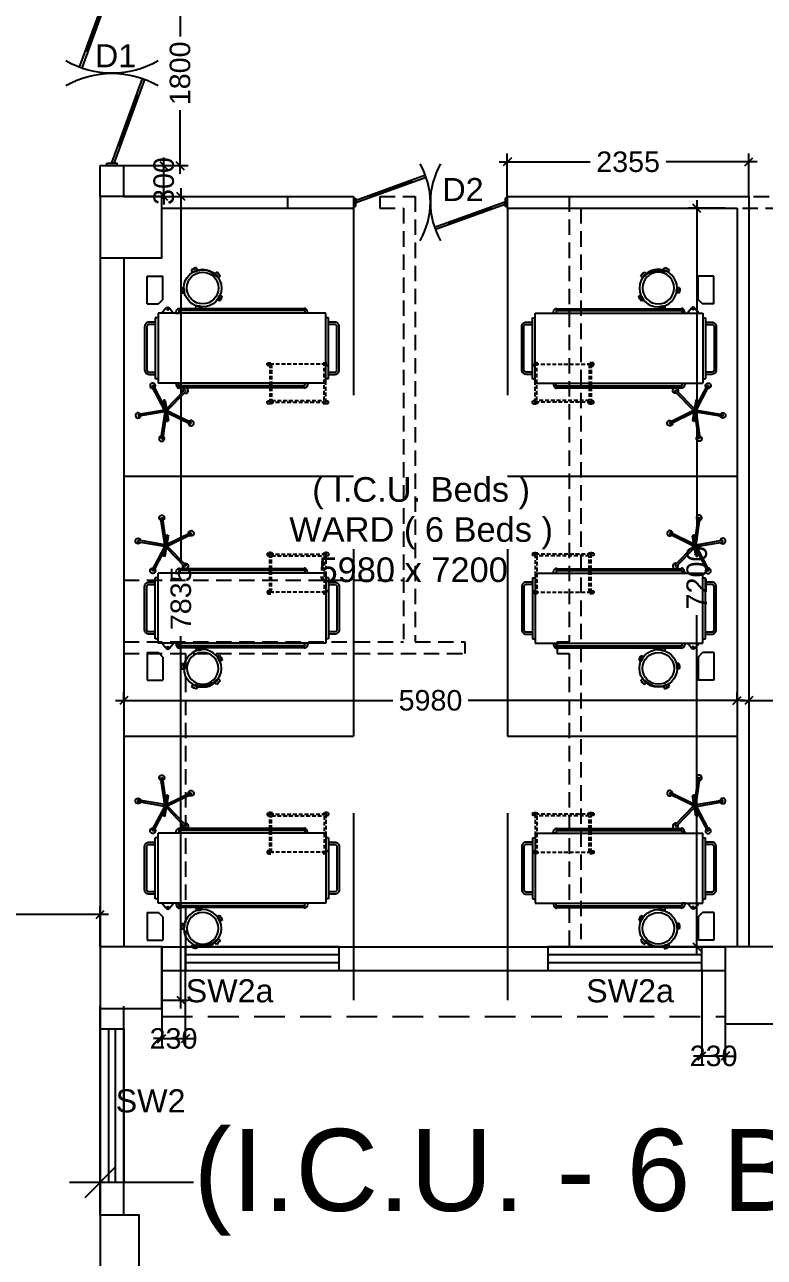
# Model space of a CAD drawing. Extents: x 6345096 to 6738923, y -6490958 to -6305885.
# Drawn here: x 6610143 to 6617354, y -6375273 to -6363256 of the extents above; entities that cross this region are included whole.
import ezdxf
from ezdxf.enums import TextEntityAlignment as Align

# ---------------------------------------------------------------- set-up
doc = ezdxf.new("R2010")
doc.units = 0
doc.header["$LTSCALE"] = 600
doc.header["$MEASUREMENT"] = 0
doc.header["$PDMODE"] = 35
doc.linetypes.add('DASHED', pattern=[0.75, 0.5, -0.25])
doc.linetypes.add('HIDDEN', pattern=[0.375, 0.25, -0.125])
doc.layers.get('0').update_dxf_attribs({"linetype": 'CONTINUOUS'})
doc.layers.get('Defpoints').update_dxf_attribs({"linetype": 'CONTINUOUS'})
for name, color, linetype in [('8', 8, 'CONTINUOUS'), ('Beds', 33, 'CONTINUOUS'), ('chajja', 7, 'CONTINUOUS'), ('DIM-TEXT', 8, 'CONTINUOUS'), ('DOOR', 32, 'CONTINUOUS'), ('FURN', 32, 'CONTINUOUS'), ('furniture', 33, 'CONTINUOUS'), ('HS', 251, 'CONTINUOUS'), ('joinery', 7, 'CONTINUOUS'), ('LA-column', 3, 'CONTINUOUS'), ('LOADING', 140, 'CONTINUOUS'), ('P-Wall', 8, 'CONTINUOUS'), ('PARTI', 21, 'CONTINUOUS'), ('REVISIONS', 6, 'CONTINUOUS'), ('Room Dim', 1, 'CONTINUOUS'), ('Walls', 7, 'CONTINUOUS'), ('WIN', 151, 'CONTINUOUS'), ('Working Dim', 5, 'CONTINUOUS')]:
    doc.layers.add(name, color=color, linetype=linetype)
doc.styles.add('ari', font='arial.ttf')
doc.styles.add('ARIAL', font='arial.ttf')
doc.styles.add('RT', font='romant.shx')
doc.linetypes.add('ZIGZAG', pattern='A,0.0001,-0.2,[131,ltypeshp.shx,S=0.2,R=0,X=-0.2,Y=0],-0.4,[131,ltypeshp.shx,S=0.2,R=180,X=0.2,Y=0],-0.2', length=0.8001)
doc.dimstyles.new('int. dim', dxfattribs={"dimtxt": 200, "dimasz": 80, "dimexe": 80, "dimexo": 0, "dimgap": 70, "dimtad": 0, "dimdec": 0, "dimzin": 12, "dimdsep": 46, "dimtxsty": 'ari', "dimblk": 'OBLIQUE', "dimcen": 2, "dimdle": 80, "dimclrd": 256, "dimclre": 256, "dimclrt": 6, "dimadec": 0, "dimazin": 0, "dimtfac": 1, "dimtdec": 0, "dimtix": 1, "dimtmove": 2, "dimatfit": 3, "dimfxl": 1, "dimtolj": 1, "dimtzin": 0, "dimlwd": -1, "dimlwe": -1, "dimarcsym": 0})
doc.dimstyles.new('TEXT', dxfattribs={"dimscale": 0, "dimtxt": 600, "dimasz": 300, "dimexe": 300, "dimexo": 30, "dimgap": 50, "dimtad": 0, "dimdec": 0, "dimzin": 0, "dimdsep": 46, "dimtxsty": 'RT', "dimblk": 'OBLIQUE', "dimcen": 0.09, "dimdle": 300, "dimclrd": 256, "dimclre": 256, "dimclrt": 170, "dimadec": 0, "dimazin": 0, "dimtfac": 1, "dimtdec": 0, "dimtofl": 0, "dimtmove": 2, "dimatfit": 3, "dimfxl": 1, "dimfrac": 2, "dimtolj": 1, "dimtzin": 0, "dimlwd": -1, "dimlwe": -1, "dimarcsym": 0})

# ---------------------------------------------------------------- blocks, each defined once
blk = doc.blocks.new('_Oblique')
at = {"color": 0, "linetype": 'ByBlock', "lineweight": -2}
blk.add_line((-0.5, -0.5), (0.5, 0.5), dxfattribs=at)
blk = doc.blocks.new('*D270')
at = {"layer": 'Defpoints', "color": 0, "transparency": 16777216}
for p in [(6607280, -6371931), (6607280, -6372246, -6), (6610879, -6372246, -5)]:
    blk.add_point(p, dxfattribs=at)
at = {"layer": 'Working Dim', "transparency": 16777216}
for p, q in [((6607200, -6371931), (6608711, -6371931)), ((6607280, -6372246), (6607280, -6371851)), ((6610959, -6371931), (6609448, -6371931)), ((6610879, -6372246), (6610879, -6371851))]:
    blk.add_line(p, q, dxfattribs=at)
at = {"layer": 'Working Dim', "transparency": 16777216, "xscale": 80, "yscale": 80, "zscale": 80, "rotation": 180}
blk.add_blockref('_Oblique', (6607280, -6371931), dxfattribs=at)
at = {"layer": 'Working Dim', "transparency": 16777216, "xscale": 80, "yscale": 80, "zscale": 80}
blk.add_blockref('_Oblique', (6610879, -6371931), dxfattribs=at)
at = {"layer": 'Working Dim', "color": 6, "transparency": 16777216, "insert": (6609079, -6371931), "char_height": 200, "attachment_point": 5, "style": 'ari'}
blk.add_mtext('\\A1;3600', dxfattribs=at)
blk = doc.blocks.new('*D651')
at = {"layer": 'Defpoints', "color": 0, "transparency": 16777216}
for p in [(6611479, -6372246, 15), (6611709, -6372246, 5), (6611709, -6373140)]:
    blk.add_point(p, dxfattribs=at)
at = {"layer": 'Working Dim', "transparency": 16777216}
for p, q in [((6611479, -6372246), (6611479, -6373220)), ((6611709, -6372246), (6611709, -6373220)), ((6611479, -6373140), (6611399, -6373140)), ((6611479, -6373140), (6611709, -6373140)), ((6611709, -6373140), (6611789, -6373140))]:
    blk.add_line(p, q, dxfattribs=at)
at = {"layer": 'Working Dim', "transparency": 16777216, "xscale": 80, "yscale": 80, "zscale": 80}
blk.add_blockref('_Oblique', (6611479, -6373140), dxfattribs=at)
at = {"layer": 'Working Dim', "transparency": 16777216, "xscale": 80, "yscale": 80, "zscale": 80, "rotation": 180}
blk.add_blockref('_Oblique', (6611709, -6373140), dxfattribs=at)
at = {"layer": 'Working Dim', "color": 6, "transparency": 16777216, "insert": (6611594, -6373140), "char_height": 200, "attachment_point": 5, "style": 'ari'}
blk.add_mtext('\\A1;230', dxfattribs=at)
blk = doc.blocks.new('*D938')
at = {"layer": 'Defpoints', "color": 0, "transparency": 16777216}
for p in [(6611109, -6369844, 5), (6617088, -6369844, 9), (6617088, -6369844)]:
    blk.add_point(p, dxfattribs=at)
at = {"layer": 'Working Dim', "transparency": 16777216}
for p, q in [((6611109, -6369844), (6611109, -6369764)), ((6617088, -6369844), (6617088, -6369764)), ((6611029, -6369844), (6613731, -6369844)), ((6617168, -6369844), (6614467, -6369844))]:
    blk.add_line(p, q, dxfattribs=at)
at = {"layer": 'Working Dim', "transparency": 16777216, "xscale": 80, "yscale": 80, "zscale": 80, "rotation": 180}
blk.add_blockref('_Oblique', (6611109, -6369844), dxfattribs=at)
at = {"layer": 'Working Dim', "transparency": 16777216, "xscale": 80, "yscale": 80, "zscale": 80}
blk.add_blockref('_Oblique', (6617088, -6369844), dxfattribs=at)
at = {"layer": 'Working Dim', "color": 6, "transparency": 16777216, "insert": (6614099, -6369844), "char_height": 200, "attachment_point": 5, "style": 'ari'}
blk.add_mtext('\\A1;5980', dxfattribs=at)
blk = doc.blocks.new('*D939')
at = {"layer": 'Defpoints', "color": 0, "transparency": 16777216}
for p in [(6617203, -6369741, 9), (6623182, -6369741, 6), (6623182, -6369845)]:
    blk.add_point(p, dxfattribs=at)
at = {"layer": 'Working Dim', "transparency": 16777216}
for p, q in [((6617203, -6369741), (6617203, -6369925)), ((6623182, -6369741), (6623182, -6369925)), ((6617123, -6369845), (6619825, -6369845)), ((6623262, -6369845), (6620561, -6369845))]:
    blk.add_line(p, q, dxfattribs=at)
at = {"layer": 'Working Dim', "transparency": 16777216, "xscale": 80, "yscale": 80, "zscale": 80, "rotation": 180}
blk.add_blockref('_Oblique', (6617203, -6369845), dxfattribs=at)
at = {"layer": 'Working Dim', "transparency": 16777216, "xscale": 80, "yscale": 80, "zscale": 80}
blk.add_blockref('_Oblique', (6623182, -6369845), dxfattribs=at)
at = {"layer": 'Working Dim', "color": 6, "transparency": 16777216, "insert": (6620193, -6369845), "char_height": 200, "attachment_point": 5, "style": 'ari'}
blk.add_mtext('\\A1;5980', dxfattribs=at)
blk = doc.blocks.new('*D943')
at = {"layer": 'Defpoints', "color": 0, "transparency": 16777216}
for p in [(6611109, -6364931, 5), (6611479, -6372766), (6611666, -6372766)]:
    blk.add_point(p, dxfattribs=at)
at = {"layer": 'Working Dim', "transparency": 16777216}
for p, q in [((6611666, -6364851), (6611666, -6368480)), ((6611109, -6364931), (6611746, -6364931)), ((6611666, -6372846), (6611666, -6369217)), ((6611479, -6372766), (6611746, -6372766))]:
    blk.add_line(p, q, dxfattribs=at)
at = {"layer": 'Working Dim', "transparency": 16777216, "xscale": 80, "yscale": 80, "zscale": 80}
for p, rotation in [((6611666, -6364931), 90), ((6611666, -6372766), 270)]:
    blk.add_blockref('_Oblique', p, dxfattribs=dict(at, rotation=rotation))
at = {"layer": 'Working Dim', "color": 6, "transparency": 16777216, "insert": (6611666, -6368848), "char_height": 200, "attachment_point": 5, "rotation": 90, "style": 'ari'}
blk.add_mtext('\\A1;7835', dxfattribs=at)
blk = doc.blocks.new('*D945')
at = {"layer": 'Defpoints', "color": 0, "transparency": 16777216}
for p in [(6611109, -6364631, 5), (6611499, -6364631), (6611109, -6364931, 5)]:
    blk.add_point(p, dxfattribs=at)
at = {"layer": 'Working Dim', "transparency": 16777216}
for p, q in [((6611499, -6364631), (6611499, -6364551)), ((6611109, -6364631), (6611579, -6364631)), ((6611499, -6364931), (6611499, -6364631)), ((6611109, -6364931), (6611579, -6364931)), ((6611499, -6364931), (6611499, -6365011))]:
    blk.add_line(p, q, dxfattribs=at)
at = {"layer": 'Working Dim', "transparency": 16777216, "xscale": 80, "yscale": 80, "zscale": 80}
for p, rotation in [((6611499, -6364631), 270), ((6611499, -6364931), 90)]:
    blk.add_blockref('_Oblique', p, dxfattribs=dict(at, rotation=rotation))
at = {"layer": 'Working Dim', "color": 6, "transparency": 16777216, "insert": (6611499, -6364781), "char_height": 200, "attachment_point": 5, "rotation": 90, "style": 'ari'}
blk.add_mtext('\\A1;300', dxfattribs=at)
blk = doc.blocks.new('*D1282')
at = {"layer": 'Defpoints', "color": 0, "linetype": 'Continuous', "transparency": 16777216}
for p in [(6610879, -6372846, 13), (6651519, -6372996, 14), (6651519, -6374541)]:
    blk.add_point(p, dxfattribs=at)
at = {"layer": 'DIM-TEXT', "transparency": 16777216}
for p, q in [((6610879, -6372846), (6610879, -6374841)), ((6651519, -6372996), (6651519, -6374841)), ((6610579, -6374541), (6611790, -6374541)), ((6651819, -6374541), (6650608, -6374541))]:
    blk.add_line(p, q, dxfattribs=at)
at = {"layer": 'DIM-TEXT', "linetype": 'Continuous', "transparency": 16777216, "xscale": 300, "yscale": 300, "zscale": 300, "rotation": 180}
blk.add_blockref('_Oblique', (6610879, -6374541), dxfattribs=at)
at = {"layer": 'DIM-TEXT', "linetype": 'Continuous', "transparency": 16777216, "xscale": 300, "yscale": 300, "zscale": 300}
blk.add_blockref('_Oblique', (6651519, -6374541), dxfattribs=at)
at = {"layer": 'DIM-TEXT', "color": 170, "linetype": 'Continuous', "transparency": 16777216, "insert": (6631199, -6374541), "char_height": 750, "attachment_point": 5, "style": 'ari'}
blk.add_mtext('\\A1;{\\H1.067x;(I.C.U. - 6 Beds) EMERGENCY MEDICINE DEPT (18 Beds) TRIAGE (6 Beds)}', dxfattribs=at)
blk = doc.blocks.new('*D1716')
at = {"layer": 'Defpoints', "color": 0, "transparency": 16777216}
for p in [(6611109, -6362831, 5), (6611658, -6362831), (6611109, -6364631, 5)]:
    blk.add_point(p, dxfattribs=at)
at = {"layer": 'Working Dim', "transparency": 16777216}
for p, q in [((6611658, -6362751), (6611658, -6363372)), ((6611109, -6362831), (6611738, -6362831)), ((6611658, -6364711), (6611658, -6364089)), ((6611109, -6364631), (6611738, -6364631))]:
    blk.add_line(p, q, dxfattribs=at)
at = {"layer": 'Working Dim', "transparency": 16777216, "xscale": 80, "yscale": 80, "zscale": 80}
for p, rotation in [((6611658, -6362831), 90), ((6611658, -6364631), 270)]:
    blk.add_blockref('_Oblique', p, dxfattribs=dict(at, rotation=rotation))
at = {"layer": 'Working Dim', "color": 6, "transparency": 16777216, "insert": (6611658, -6363731), "char_height": 200, "attachment_point": 5, "rotation": 90, "style": 'ari'}
blk.add_mtext('\\A1;1800', dxfattribs=at)
blk = doc.blocks.new('Z$W@#5624')
at = {"layer": 'DOOR'}
for p, q in [((19, 470), (840, 769)), ((28, 446), (849, 745)), ((188, 518), (680, 697)), ((676, 709), (685, 685)), ((0, 400), (0, 499)), ((0, 499), (25, 499)), ((25, 400), (25, 499)), ((183, 529), (192, 506)), ((1798, 499), (1773, 499)), ((1773, 400), (1773, 499)), ((1798, 400), (1798, 499)), ((0, 400), (25, 400)), ((19, 470), (28, 446)), ((1770, 453), (949, 154)), ((1779, 429), (957, 130)), ((1610, 381), (1117, 202)), ((1614, 369), (1606, 393)), ((1779, 429), (1770, 453)), ((1798, 400), (1773, 400)), ((1113, 214), (1122, 190))]:
    blk.add_line(p, q, dxfattribs=at)
at = {"layer": 'DOOR', "color": 145}
for centre, start_param, end_param in [((0, 449), 2.617994, 3.665191), ((1798, 449), -0.523599, 0.523599)]:
    blk.add_ellipse(centre, major_axis=(-899, 0), ratio=1, start_param=start_param, end_param=end_param, dxfattribs=at)
blk = doc.blocks.new('*D1918')
at = {"layer": 'Defpoints', "color": 0, "transparency": 16777216}
for p in [(6616744, -6372475, 1), (6616973, -6372476, 1), (6616744, -6373310)]:
    blk.add_point(p, dxfattribs=at)
at = {"layer": 'Working Dim', "transparency": 16777216}
for p, q in [((6616744, -6372475), (6616744, -6373390)), ((6616973, -6372476), (6616973, -6373390)), ((6616744, -6373310), (6616664, -6373310)), ((6616973, -6373310), (6616744, -6373310)), ((6616973, -6373310), (6617053, -6373310))]:
    blk.add_line(p, q, dxfattribs=at)
at = {"layer": 'Working Dim', "transparency": 16777216, "xscale": 80, "yscale": 80, "zscale": 80}
blk.add_blockref('_Oblique', (6616744, -6373310), dxfattribs=at)
at = {"layer": 'Working Dim', "transparency": 16777216, "xscale": 80, "yscale": 80, "zscale": 80, "rotation": 180}
blk.add_blockref('_Oblique', (6616973, -6373310), dxfattribs=at)
at = {"layer": 'Working Dim', "color": 6, "transparency": 16777216, "insert": (6616859, -6373310), "char_height": 200, "attachment_point": 5, "style": 'ari'}
blk.add_mtext('\\A1;230', dxfattribs=at)
blk = doc.blocks.new('*D2003')
at = {"layer": 'Defpoints', "color": 0, "linetype": 'Continuous', "transparency": 16777216}
for p in [(6610879, -6377055), (6610879, -6378106, 22), (6651940, -6378105, -1)]:
    blk.add_point(p, dxfattribs=at)
at = {"layer": 'DIM-TEXT', "transparency": 16777216}
for p, q in [((6610879, -6378106), (6610879, -6376755)), ((6651940, -6378105), (6651940, -6376755)), ((6610579, -6377055), (6620675, -6377055)), ((6652240, -6377055), (6642144, -6377055))]:
    blk.add_line(p, q, dxfattribs=at)
at = {"layer": 'DIM-TEXT', "linetype": 'Continuous', "transparency": 16777216, "xscale": 300, "yscale": 300, "zscale": 300, "rotation": 180}
blk.add_blockref('_Oblique', (6610879, -6377055), dxfattribs=at)
at = {"layer": 'DIM-TEXT', "linetype": 'Continuous', "transparency": 16777216, "xscale": 300, "yscale": 300, "zscale": 300}
blk.add_blockref('_Oblique', (6651940, -6377055), dxfattribs=at)
at = {"layer": 'DIM-TEXT', "color": 170, "linetype": 'Continuous', "transparency": 16777216, "insert": (6631409, -6377055), "char_height": 750, "attachment_point": 5, "style": 'ari'}
blk.add_mtext("\\A1;{\\H1.067x;SAMPLE COLLECTION & O.P.D's (9 Nos.)}", dxfattribs=at)
blk = doc.blocks.new('HF12177-P')
for p, q in [((-0.02, -0.007), (-0.189, 0.225)), ((0, 0), (-0.172, 0.237)), ((0, 0), (0.172, 0.237)), ((0.02, -0.007), (0.189, 0.225)), ((-0.063, -0.027), (-0.295, -0.102)), ((-0.01, -0.031), (-0.289, -0.121)), ((-0.12, -0.015), (-0.12, -0.019)), ((-0.112, -0.007), (0.112, -0.007)), ((-0.112, -0.027), (0.112, -0.027)), ((-0.1, -0.007), (-0.1, -0.027)), ((-0.01, -0.031), (-0.01, -0.324)), ((0.01, -0.031), (0.01, -0.324)), ((0.01, -0.031), (0.289, -0.121)), ((0.063, -0.027), (0.295, -0.102)), ((0.1, -0.007), (0.1, -0.027)), ((0.12, -0.015), (0.12, -0.019))]:
    blk.add_line(p, q)
for centre, radius, start, end in [((-0.185, 0.238), 0.03, 325.4712, 286.5288), ((-0.182, 0.23), 0.008, 126.3733, 216), ((0, -0.017), 0.315, 125.6267, 126.3733), ((-0.179, 0.233), 0.008, 36, 125.6267), ((0.185, 0.238), 0.03, 253.4712, 214.5288), ((0.179, 0.233), 0.008, 54.3733, 144), ((0, -0.017), 0.315, 53.6267, 54.3733), ((0.182, 0.23), 0.008, 324, 53.6267), ((-0.3, -0.114), 0.03, 37.4712, 358.5288), ((-0.293, -0.11), 0.008, 108, 197.6267), ((0, -0.017), 0.315, 197.6267, 198.3733), ((-0.291, -0.114), 0.008, 198.3733, 288), ((-0.112, -0.015), 0.008, 90, 180), ((-0.112, -0.019), 0.008, 180, 270), ((0.112, -0.015), 0.008, 0, 90), ((0.112, -0.019), 0.008, 270, 0), ((0.3, -0.114), 0.03, 181.4712, 142.5288), ((0.291, -0.114), 0.008, 252, 341.6267), ((0.293, -0.11), 0.008, 342.3733, 72), ((0, -0.017), 0.315, 341.6267, 342.3733), ((0, -0.332), 0.03, 109.4712, 70.5288), ((-0.002, -0.324), 0.008, 180, 269.6267), ((0, -0.017), 0.315, 269.6267, 270.3733), ((0.002, -0.324), 0.008, 270.3733, 0)]:
    blk.add_arc(centre, radius, start, end)
blk = doc.blocks.new('HF10037A-P')
for p, q in [((-0.216, 0.279), (-0.23, 0.221)), ((-0.216, 0.279), (-0.192, 0.273)), ((-0.03, 0.413), (-0.03, 0.388)), ((0.03, 0.413), (-0.03, 0.413)), ((0.03, 0.388), (-0.03, 0.388)), ((0.03, 0.413), (0.03, 0.388)), ((0.191, 0.27), (0.215, 0.277)), ((0.215, 0.277), (0.233, 0.22)), ((-0.23, 0.221), (-0.206, 0.215)), ((-0.192, 0.273), (-0.206, 0.215)), ((0.191, 0.27), (0.209, 0.212)), ((0.191, 0.237), (0.2, 0.24)), ((0.209, 0.212), (0.233, 0.22)), ((-0.164, 0.006), (-0.149, 0.026)), ((-0.164, 0.006), (-0.116, -0.03)), ((-0.149, 0.026), (-0.101, -0.01)), ((0.096, -0.011), (0.146, 0.023)), ((0.111, 0.011), (0.116, 0.003)), ((0.111, -0.031), (0.16, 0.003)), ((0.16, 0.003), (0.146, 0.023)), ((-0.116, -0.03), (-0.101, -0.01)), ((0.111, -0.031), (0.096, -0.011))]:
    blk.add_line(p, q)
for radius in [0.21, 0.177]:
    blk.add_circle((0, 0.177), radius)
for centre, radius, start, end in [((0, 0.325), 0.0925, 71.0754, 108.9246), ((-0.138, 0.229), 0.0925, 147.3419, 185.1912), ((0, 0.475), 0.0925, 251.0754, 288.9246), ((0.141, 0.222), 0.0925, 358.8412, 36.6904), ((-0.284, 0.265), 0.0925, 327.3419, 5.1912), ((0, 0.177), 0.2, 303.6037, 17.3657), ((0.284, 0.268), 0.0925, 178.8412, 216.6904), ((-0.087, 0.058), 0.0925, 214.1875, 252.0368), ((-0.177, -0.062), 0.0925, 34.1875, 72.0368), ((0.171, -0.066), 0.0925, 105.5121, 143.3614), ((0.086, 0.058), 0.0925, 285.5121, 323.3614)]:
    blk.add_arc(centre, radius, start, end)
blk = doc.blocks.new('ME17678-P')
at = {"layer": 'furniture', "color": 21}
for p, q in [((-0.05, 0.175), (0.26, 0.175)), ((-0.05, 0.175), (-0.05, 0.05)), ((0.26, 0.175), (0.26, 0)), ((0, 0), (-0.05, 0.05)), ((0, 0), (0.26, 0))]:
    blk.add_line(p, q, dxfattribs=at)
blk = doc.blocks.new('A$C6969112B')
at = {"layer": 'furniture', "color": 8}
for p, q in [((428, 1689), (478, 1729)), ((478, 1766), (1160, 1766)), ((478, 131), (478, 1766)), ((521, 1793), (1116, 1793)), ((521, 1766), (521, 1793)), ((1116, 1766), (1116, 1793)), ((1160, 131), (1160, 1766)), ((428, 1654), (478, 1615)), ((476, 1595), (476, 1561)), ((1162, 1595), (1162, 1561)), ((432, 1559), (432, 1557)), ((434, 343), (434, 1557)), ((451, 343), (451, 1557)), ((453, 1559), (453, 1557)), ((1185, 1559), (1185, 1557)), ((1186, 343), (1186, 1557)), ((1204, 343), (1204, 1557)), ((1205, 1559), (1205, 1557)), ((432, 340), (432, 343)), ((453, 340), (453, 343)), ((476, 304), (476, 339)), ((1162, 304), (1162, 339)), ((1185, 340), (1185, 343)), ((1205, 340), (1205, 343)), ((1160, 131), (478, 131)), ((521, 105), (521, 131)), ((1116, 105), (1116, 131)), ((1116, 105), (521, 105))]:
    blk.add_line(p, q, dxfattribs=at)
at = {"layer": 'furniture', "color": 8, "linetype": 'HIDDEN', "ltscale": 0.25}
for p, q in [((985, 703), (964, 703)), ((964, 703), (964, 650)), ((974, 650), (964, 650)), ((974, 131), (974, 676)), ((974, 676), (1345, 676)), ((974, 659), (1328, 659)), ((985, 703), (985, 676)), ((1328, 659), (1328, 148)), ((1356, 703), (1334, 703)), ((1334, 703), (1334, 676)), ((1345, 676), (1345, 131)), ((1356, 650), (1345, 650)), ((1356, 703), (1356, 650)), ((974, 157), (964, 157)), ((964, 157), (964, 105)), ((1328, 148), (974, 148)), ((1345, 131), (974, 131)), ((985, 131), (985, 105)), ((1334, 131), (1334, 105)), ((1356, 157), (1345, 157)), ((1356, 157), (1356, 105)), ((985, 105), (964, 105)), ((1356, 105), (1334, 105))]:
    blk.add_line(p, q, dxfattribs=at)
at = {"layer": 'furniture', "color": 8}
for points in [[(565, 1793), (565, 1854, -0.414214), (608, 1897), (1029, 1897, -0.414214), (1073, 1854), (1073, 1793)], [(587, 1793), (587, 1854, -0.414214), (608, 1875), (1029, 1875, -0.414214), (1051, 1854), (1051, 1793)], [(476, 1593), (451, 1585, 0.318781), (430, 1563), (430, 1559), (455, 1559), (455, 1563), (476, 1563)], [(1162, 1593), (1186, 1585, -0.318781), (1208, 1563), (1208, 1559), (1182, 1559), (1182, 1563), (1162, 1563)], [(476, 307), (451, 314, -0.318781), (430, 336), (430, 340), (455, 340), (455, 336), (476, 336)], [(1162, 307), (1186, 314, 0.318781), (1208, 336), (1208, 340), (1182, 340), (1182, 336), (1162, 336)], [(1073, 105), (1073, 44, -0.414214), (1029, 0), (608, 0, -0.414214), (565, 44), (565, 105)], [(1051, 105), (1051, 44, -0.414214), (1029, 22), (608, 22, -0.414214), (587, 44), (587, 105)]]:
    blk.add_lwpolyline(points, format="xyb", dxfattribs=at)
for points in [[(476, 1595), (478, 1595)], [(1162, 1595), (1160, 1595)], [(432, 1557), (453, 1557)], [(476, 1561), (478, 1561)], [(1162, 1561), (1160, 1561)], [(1205, 1557), (1185, 1557)], [(432, 343), (453, 343)], [(476, 339), (478, 339)], [(476, 304), (478, 304)], [(1162, 339), (1160, 339)], [(1162, 304), (1160, 304)], [(1205, 343), (1185, 343)]]:
    blk.add_lwpolyline(points, dxfattribs=at)
blk.add_circle((435, 1672), 9.27, dxfattribs=at)
blk.add_arc((441, 1672), 21.4, 125.427, 234.573, dxfattribs=at)
at = {"layer": 'furniture', "color": 8, "linetype": 'HIDDEN', "ltscale": 0.25}
for centre, start, end in [((1040, 676), 161.0754, 198.9246), ((909, 676), 0, 18.9246), ((1411, 676), 161.0754, 180), ((1280, 676), 341.0754, 18.9246), ((1040, 131), 161.0754, 198.9246), ((909, 131), 341.0754, 0), ((1411, 131), 180, 198.9246), ((1280, 131), 341.0754, 18.9246)]:
    blk.add_arc(centre, 80.7, start, end, dxfattribs=at)
at = {"layer": 'LOADING', "color": 8, "yscale": 872.7299101983663, "zscale": 872.7299101979671}
for name, p, xscale, rotation in [('HF12177-P', (1425, 1676), -872.7299101979006, 170.2976301882088), ('HF10037A-P', (215, 1178), -872.7299102004868, 353.6512974186875)]:
    blk.add_blockref(name, p, dxfattribs=dict(at, xscale=xscale, rotation=rotation))
at = {"layer": 'LOADING', "color": 8, "xscale": -872.7299101983663, "yscale": 872.7299101983663, "zscale": 872.7299101979671}
blk.add_blockref('ME17678-P', (343, 1719), dxfattribs=at)
blk = doc.blocks.new('*D2062')
at = {"layer": 'Defpoints', "color": 0, "transparency": 16777216}
for p in [(6614848, -6364594), (6614848, -6364931, -2), (6617203, -6364931)]:
    blk.add_point(p, dxfattribs=at)
at = {"layer": 'Working Dim', "transparency": 16777216}
for p, q in [((6614768, -6364594), (6615655, -6364594)), ((6614848, -6364931), (6614848, -6364514)), ((6617283, -6364594), (6616397, -6364594)), ((6617203, -6364931), (6617203, -6364514))]:
    blk.add_line(p, q, dxfattribs=at)
at = {"layer": 'Working Dim', "transparency": 16777216, "xscale": 80, "yscale": 80, "zscale": 80, "rotation": 180}
blk.add_blockref('_Oblique', (6614848, -6364594), dxfattribs=at)
at = {"layer": 'Working Dim', "transparency": 16777216, "xscale": 80, "yscale": 80, "zscale": 80}
blk.add_blockref('_Oblique', (6617203, -6364594), dxfattribs=at)
at = {"layer": 'Working Dim', "color": 6, "transparency": 16777216, "insert": (6616026, -6364594), "char_height": 200, "attachment_point": 5, "style": 'ari'}
blk.add_mtext('\\A1;2355', dxfattribs=at)
blk = doc.blocks.new('A$C2CD672AE')
at = {"layer": 'FURN', "color": 8, "linetype": 'HIDDEN'}
for p, q in [((80790.4, 87751, 1), (83515.4, 87751, 1)), ((81389.9, 87036), (81389.9, 84178.3))]:
    blk.add_line(p, q, dxfattribs=at)
at = {"layer": 'Walls', "color": 8, "linetype": 'HIDDEN'}
for p, q in [((80559.9, 91793.4), (80789.9, 91793.4)), ((80559.9, 91493.4), (80559.9, 91793.4)), ((80789.9, 91493.4), (80789.9, 91793.4)), ((81159.9, 91493.3), (82385.4, 91493.3)), ((82385.4, 91493.4), (82385.4, 91378.3)), ((83285.4, 91493.4), (83285.4, 91378.3)), ((83285.4, 91493.3), (83630.4, 91493.3)), ((83630.4, 91492.8), (83630.4, 87151)), ((85130.4, 91493.3), (88430.4, 91493.3)), ((85130.4, 91492.8), (85130.4, 87151)), ((81159.9, 91378.3), (82385.4, 91378.3)), ((83285.4, 91378.3), (83515.4, 91378.3)), ((83515.4, 91377.8), (83515.4, 87151)), ((85245.4, 91378.3), (88430.4, 91378.3)), ((85245.4, 91377.8), (85245.4, 84178.3)), ((80559.9, 90893.4), (80559.9, 84178.3)), ((80789.9, 90893.4), (80789.9, 87151)), ((80790.4, 87151), (83515.4, 87151)), ((83630.4, 87151), (84115.4, 87151)), ((84115.4, 87151), (84115.4, 87036)), ((85015.4, 87151), (85130.4, 87151)), ((85015.4, 87151), (85015.4, 87036)), ((80789.9, 87036), (80789.9, 84178.3)), ((80790.4, 87036), (84115.4, 87036)), ((85015.4, 87036), (85130.4, 87036)), ((85130.4, 87036), (85130.4, 84178.3)), ((81160, 84178.3), (85130.4, 84178.3)), ((85245.4, 84178.3), (86654, 84178.3)), ((81160, 83948.3), (86654, 83948.3)), ((80560, 81561.4), (80560, 83578.3)), ((80790, 81561.4), (80790, 83578.2))]:
    blk.add_line(p, q, dxfattribs=at)
blk = doc.blocks.new('*D2506')
at = {"layer": 'Defpoints', "color": 0, "transparency": 16777216}
for p in [(6616696, -6365046), (6616973, -6365046, -13), (6616973, -6372246, 1)]:
    blk.add_point(p, dxfattribs=at)
at = {"layer": 'Working Dim', "transparency": 16777216}
for p, q in [((6616696, -6364966), (6616696, -6368278)), ((6616973, -6365046), (6616616, -6365046)), ((6616696, -6372326), (6616696, -6369013)), ((6616973, -6372246), (6616616, -6372246))]:
    blk.add_line(p, q, dxfattribs=at)
at = {"layer": 'Working Dim', "transparency": 16777216, "xscale": 80, "yscale": 80, "zscale": 80}
for p, rotation in [((6616696, -6365046), 90), ((6616696, -6372246), 270)]:
    blk.add_blockref('_Oblique', p, dxfattribs=dict(at, rotation=rotation))
at = {"layer": 'Working Dim', "color": 6, "transparency": 16777216, "insert": (6616696, -6368646), "char_height": 200, "attachment_point": 5, "rotation": 90, "style": 'ari'}
blk.add_mtext('\\A1;7200', dxfattribs=at)

msp = doc.modelspace()

# ---------------------------------------------------------------- linework, layer by layer
at = {"layer": 'Beds', "linetype": 'ZIGZAG', "ltscale": 0.5}
for p, q in [((6613348.898, -6365045.6, -11.231), (6613348.898, -6366868.945, -11.231)), ((6614848.898, -6365045.6, -11.231), (6614848.898, -6366868.945, -11.231)), ((6611109.441, -6367658.343, -12.768), (6613348.897, -6367658.343, -12.768)), ((6614848.897, -6367658.343, -12.768), (6617088.353, -6367658.343, -12.768)), ((6613348.897, -6368368.945, -12.768), (6613348.897, -6370192.291, -12.768)), ((6614848.897, -6368368.945, -12.768), (6614848.897, -6370192.291, -12.768)), ((6611109.441, -6370192.291, -12.768), (6613348.897, -6370192.291, -12.768)), ((6614848.897, -6370192.291, -12.768), (6617088.353, -6370192.291, -12.768)), ((6613348.897, -6370942.291, -12.768), (6613348.897, -6372765.637, -12.768)), ((6614848.897, -6370942.291, -12.768), (6614848.897, -6372765.637, -12.768))]:
    msp.add_line(p, q, dxfattribs=at)
at = {"layer": 'chajja', "color": 7, "linetype": 'DASHED'}
msp.add_line((6611479.353, -6372925.573), (6616973.353, -6372925.573), dxfattribs=at)
at = {"layer": 'LA-column', "color": 2}
for points, elevation in [([(6610879.353, -6365530.494), (6611479.353, -6365530.494), (6611479.353, -6364930.494), (6610879.353, -6364930.494)], -8.668), ([(6610879.353, -6372845.675), (6611479.353, -6372845.675), (6611479.353, -6372245.675), (6610879.353, -6372245.675)], 1.031), ([(6616973.353, -6372995.667), (6617723.353, -6372995.667), (6617723.353, -6372245.667), (6616973.353, -6372245.667)], 1.031), ([(6611259.442, -6375462.438), (6611259.442, -6374862.438), (6610879.442, -6374862.438), (6610879.442, -6375462.438)], 1.245)]:
    msp.add_lwpolyline(points, close=True, dxfattribs=dict(at, elevation=elevation))
at = {"layer": 'PARTI', "color": 7, "linetype": 'Continuous'}
for p, q in [((6611479.531, -6364930.6, -10.486), (6613347.897, -6364930.6, -11.231)), ((6614847.897, -6364930.6, -11.829), (6617203.353, -6364930.6, -12.768)), ((6617203.353, -6364930.6, -12.768), (6617203.353, -6372245.631, -12.768)), ((6611479.531, -6365045.6, -10.486), (6613347.897, -6365045.6, -11.231)), ((6614847.897, -6365045.6, -11.829), (6617088.353, -6365045.6, -12.723)), ((6617088.353, -6365045.6, -12.768), (6617088.353, -6372245.631, -12.768)), ((6617088.353, -6365045.6, -12.768), (6617088.353, -6372245.631, -12.768))]:
    msp.add_line(p, q, dxfattribs=at)
at = {"layer": 'Walls', "linetype": 'Continuous'}
for p, q in [((6610879.441, -6364930.629, -12.768), (6610879.441, -6364630.597, -12.768)), ((6610879.441, -6364630.597, -12.768), (6611109.441, -6364630.597, -12.768)), ((6611109.441, -6364930.629, -12.768), (6611109.441, -6364630.597, -12.768)), ((6613347.897, -6364930.6, -15.051), (6613347.897, -6365045.6, -15.051)), ((6614847.897, -6364930.6, -15.051), (6614847.897, -6365045.6, -15.051)), ((6610879.531, -6365530.595, -10.486), (6610879.441, -6372245.64, -12.768)), ((6611109.441, -6365530.595, -12.768), (6611109.441, -6372245.6, -12.768)), ((6611479.353, -6372245.675, 1.031), (6616973.353, -6372245.675, 1.031)), ((6611479.353, -6372475.573), (6616973.353, -6372475.573)), ((6610879.441, -6374840.85, -12.768), (6610879.441, -6372823.938, -12.768)), ((6611109.441, -6374840.85, -12.768), (6611109.441, -6372823.938, -12.768))]:
    msp.add_line(p, q, dxfattribs=at)
at = {"layer": 'Walls', "linetype": 'Continuous', "elevation": -12.768, "flags": 128}
for points in [[(6610879.441, -6364930.629), (6610879.441, -6364630.597)], [(6611109.441, -6364930.629), (6611109.441, -6364630.597)]]:
    msp.add_lwpolyline(points, dxfattribs=at)
at = {"layer": 'WIN', "linetype": 'Continuous'}
msp.add_line((6611026.656, -6373044.478, -5.352), (6611026.656, -6374544.478, -5.352), dxfattribs=at)
for points, elevation in [([(6613209.353, -6372475.573), (6613209.353, -6372245.573), (6611709.353, -6372245.573), (6611709.353, -6372475.573)], 5.131), ([(6613209.353, -6372398.573), (6613209.353, -6372322.573), (6611709.353, -6372322.573), (6611709.353, -6372398.573)], 5.131), ([(6610879.44, -6374544.478), (6610879.44, -6373044.478), (6611109.44, -6373044.478), (6611109.44, -6374544.478)], -6.392)]:
    msp.add_lwpolyline(points, close=True, dxfattribs=dict(at, elevation=elevation))
for points in [[(6616743.77, -6372475.573), (6616743.77, -6372245.573), (6615243.77, -6372245.573), (6615243.77, -6372475.573)], [(6616743.77, -6372398.573), (6616743.77, -6372322.573), (6615243.77, -6372322.573), (6615243.77, -6372398.573)]]:
    msp.add_lwpolyline(points, close=True, dxfattribs=at)
at = {"layer": 'WIN', "linetype": 'Continuous', "elevation": -5.352}
msp.add_lwpolyline([(6610962.223, -6374544.478), (6610962.223, -6373044.478)], dxfattribs=at)

# ---------------------------------------------------------------- block references
at = {"layer": 'DOOR', "linetype": 'Continuous'}
for p, xscale, yscale, zscale, rotation in [((6610544.441, -6364630.55, -12.768), -1.001247152686119, 1.001247152686119, 1.001247151760859, 270), ((6614847.897, -6364613.1, -15.051), 0.834372628480196, 0.834372628480196, 0.834372628480196, 180)]:
    msp.add_blockref('Z$W@#5624', p, dxfattribs=dict(at, xscale=xscale, yscale=yscale, zscale=zscale, rotation=rotation))
at = {"layer": 'HS'}
msp.add_blockref('A$C2CD672AE', (6530319.294, -6456423.902, 8.17), dxfattribs=at)
at = {"layer": 'P-Wall', "xscale": -1}
for p, rotation in [((6613209.443, -6365592.308, -12.768), 90), ((6614988.351, -6369763.776, -12.768), 270), ((6614988.351, -6372297.724, -12.768), 270)]:
    msp.add_blockref('A$C6969112B', p, dxfattribs=dict(at, rotation=rotation))
at = {"layer": 'P-Wall'}
for p, rotation in [((6614988.351, -6365592.308, -12.768), 270), ((6613209.443, -6369763.776, -12.768), 90), ((6613209.443, -6372297.724, -12.768), 90)]:
    msp.add_blockref('A$C6969112B', p, dxfattribs=dict(at, rotation=rotation))

# ---------------------------------------------------------------- texts
at = {"layer": '8', "color": 6, "style": 'ari'}
msp.add_text('D1', height=225, dxfattribs=at).set_placement((6611029.15, -6363672.362, -16.156), align=Align.CENTER)
msp.add_text('D2', height=225, dxfattribs=at).set_placement((6614214.907, -6364976.251, -15.051))
at = {"layer": 'joinery', "style": 'ari'}
for s, p in [('SW2a', (6612140.709, -6372786.778, -38.623)), ('SW2a', (6616044.877, -6372786.778, -38.623)), ('SW2', (6611370.336, -6373859.771, 16.893))]:
    msp.add_text(s, height=225, dxfattribs=at).set_placement(p, align=Align.CENTER)
at = {"layer": 'REVISIONS', "style": 'ARIAL'}
for s, p in [('( I.C.U. Beds )', (6614007.834, -6367907.406, -10.486)), ('WARD ( 6 Beds )', (6614007.834, -6368297.641, -10.486))]:
    msp.add_text(s, height=240, dxfattribs=at).set_placement(p, align=Align.CENTER)
at = {"layer": 'Room Dim', "style": 'ARIAL'}
msp.add_text('5980 x 7200', height=240, dxfattribs=at).set_placement((6613930.533, -6368690.13, -10.486), align=Align.CENTER)

# ---------------------------------------------------------------- dimensions: what is measured, and where the dimension line sits
at = {"layer": 'DIM-TEXT', "linetype": 'Continuous'}
dim = msp.add_linear_dim(base=(6651519.099, -6374540.85, -12.768), p1=(6610879.441, -6372845.638, 0.533), p2=(6651519.099, -6372995.97, 1.031), text='{\\H1.067x;(I.C.U. - 6 Beds) EMERGENCY MEDICINE DEPT (18 Beds) TRIAGE (6 Beds)}', dimstyle='TEXT', override={"dimscale": 1, "dimtxt": 750, "dimexo": 0, "dimtxsty": 'ari'}, dxfattribs=at)
dim.commit()
dim.dimension.update_dxf_attribs({"geometry": '*D1282', "text_midpoint": (6631199.27, -6374540.85, -12.768)})
dim = msp.add_linear_dim(base=(6610879.358, -6377055.236, 1.031), p1=(6651939.585, -6378104.678), p2=(6610879.358, -6378105.854, 22.984), angle=180, text="{\\H1.067x;SAMPLE COLLECTION & O.P.D's (9 Nos.)}", dimstyle='TEXT', override={"dimscale": 1, "dimtxt": 750, "dimexo": 0, "dimtxsty": 'ari'}, dxfattribs=at)
dim.commit()
dim.dimension.update_dxf_attribs({"geometry": '*D2003', "text_midpoint": (6631409.471, -6377055.236, 1.031)})
at = {"layer": 'Working Dim', "color": 6}
for base, p1, p2, angle, picture, middle in [((6611657.827, -6362830.55, -12.768), (6611109.441, -6364630.597, -7.446), (6611109.441, -6362830.55, -7.637), 90, '*D1716', (6611657.827, -6363730.574, -12.768)), ((6611499.086, -6364630.597, -12.768), (6611109.441, -6364930.629, -7.637), (6611109.441, -6364630.597, -7.637), 90, '*D945', (6611499.086, -6364780.613, -12.768)), ((6611665.928, -6372765.637, -12.768), (6611109.441, -6364930.598, -7.637), (6611479.441, -6372765.637, -12.768), 90, '*D943', (6611665.928, -6368848.118, -12.768)), ((6607279.53, -6371930.512, 5.131), (6610879.26, -6372245.566, 0.035), (6607279.53, -6372245.526, -0.689), 180, '*D270', (6609079.395, -6371930.512, 5.131))]:
    dim = msp.add_linear_dim(base=base, p1=p1, p2=p2, angle=angle, dimstyle='int. dim', override={"dimtxt": 200, "dimarcsym": 1}, dxfattribs=at)
    dim.commit()
    dim.dimension.update_dxf_attribs({"geometry": picture, "text_midpoint": middle})
for base, p1, p2, picture, middle in [((6614847.897, -6364594.038, -12.768), (6617203.353, -6364930.6, -12.768), (6614847.897, -6364930.6, -15.051), '*D2062', (6616025.625, -6364594.038, -12.768)), ((6611709.353, -6373140.071), (6611479.353, -6372245.573, 14.83), (6611709.353, -6372245.573, 5.131), '*D651', (6611594.353, -6373140.071)), ((6616743.77, -6373310.115), (6616973.353, -6372475.573, 1.031), (6616743.77, -6372475.334, 1.031), '*D1918', (6616858.562, -6373310.115))]:
    dim = msp.add_linear_dim(base=base, p1=p1, p2=p2, dimstyle='int. dim', override={"dimtxt": 200, "dimarcsym": 1}, dxfattribs=at)
    dim.commit()
    dim.dimension.update_dxf_attribs({"geometry": picture, "text_midpoint": middle})
at = {"layer": 'Working Dim'}
dim = msp.add_linear_dim(base=(6616696.045, -6365045.6), p1=(6616973.353, -6372245.675, 1.031), p2=(6616973.348, -6365045.6, -12.677), angle=90, dimstyle='int. dim', dxfattribs=at)
dim.commit()
dim.dimension.update_dxf_attribs({"geometry": '*D2506', "text_midpoint": (6616696.045, -6368645.637)})
at = {"layer": 'Working Dim', "color": 6}
dim = msp.add_linear_dim(base=(6617088.353, -6369844.274, -12.768), p1=(6611109.441, -6369844.274, -7.637), p2=(6617088.353, -6369844.274, -4.217), text='5980', dimstyle='int. dim', override={"dimtxt": 200, "dimarcsym": 1}, dxfattribs=at)
dim.commit()
dim.dimension.update_dxf_attribs({"geometry": '*D938', "text_midpoint": (6614098.897, -6369844.274, -12.768)})
dim = msp.add_aligned_dim(p1=(6617203.353, -6369741.194, -4.217), p2=(6623182.354, -6369741.194, -6.606), distance=-103.365, text='5980', dimstyle='int. dim', override={"dimtxt": 200, "dimarcsym": 1}, dxfattribs=at)
dim.commit()
dim.dimension.update_dxf_attribs({"geometry": '*D939', "text_midpoint": (6620192.853, -6369844.559, -12.768)})

doc.saveas('drawing.dxf')
